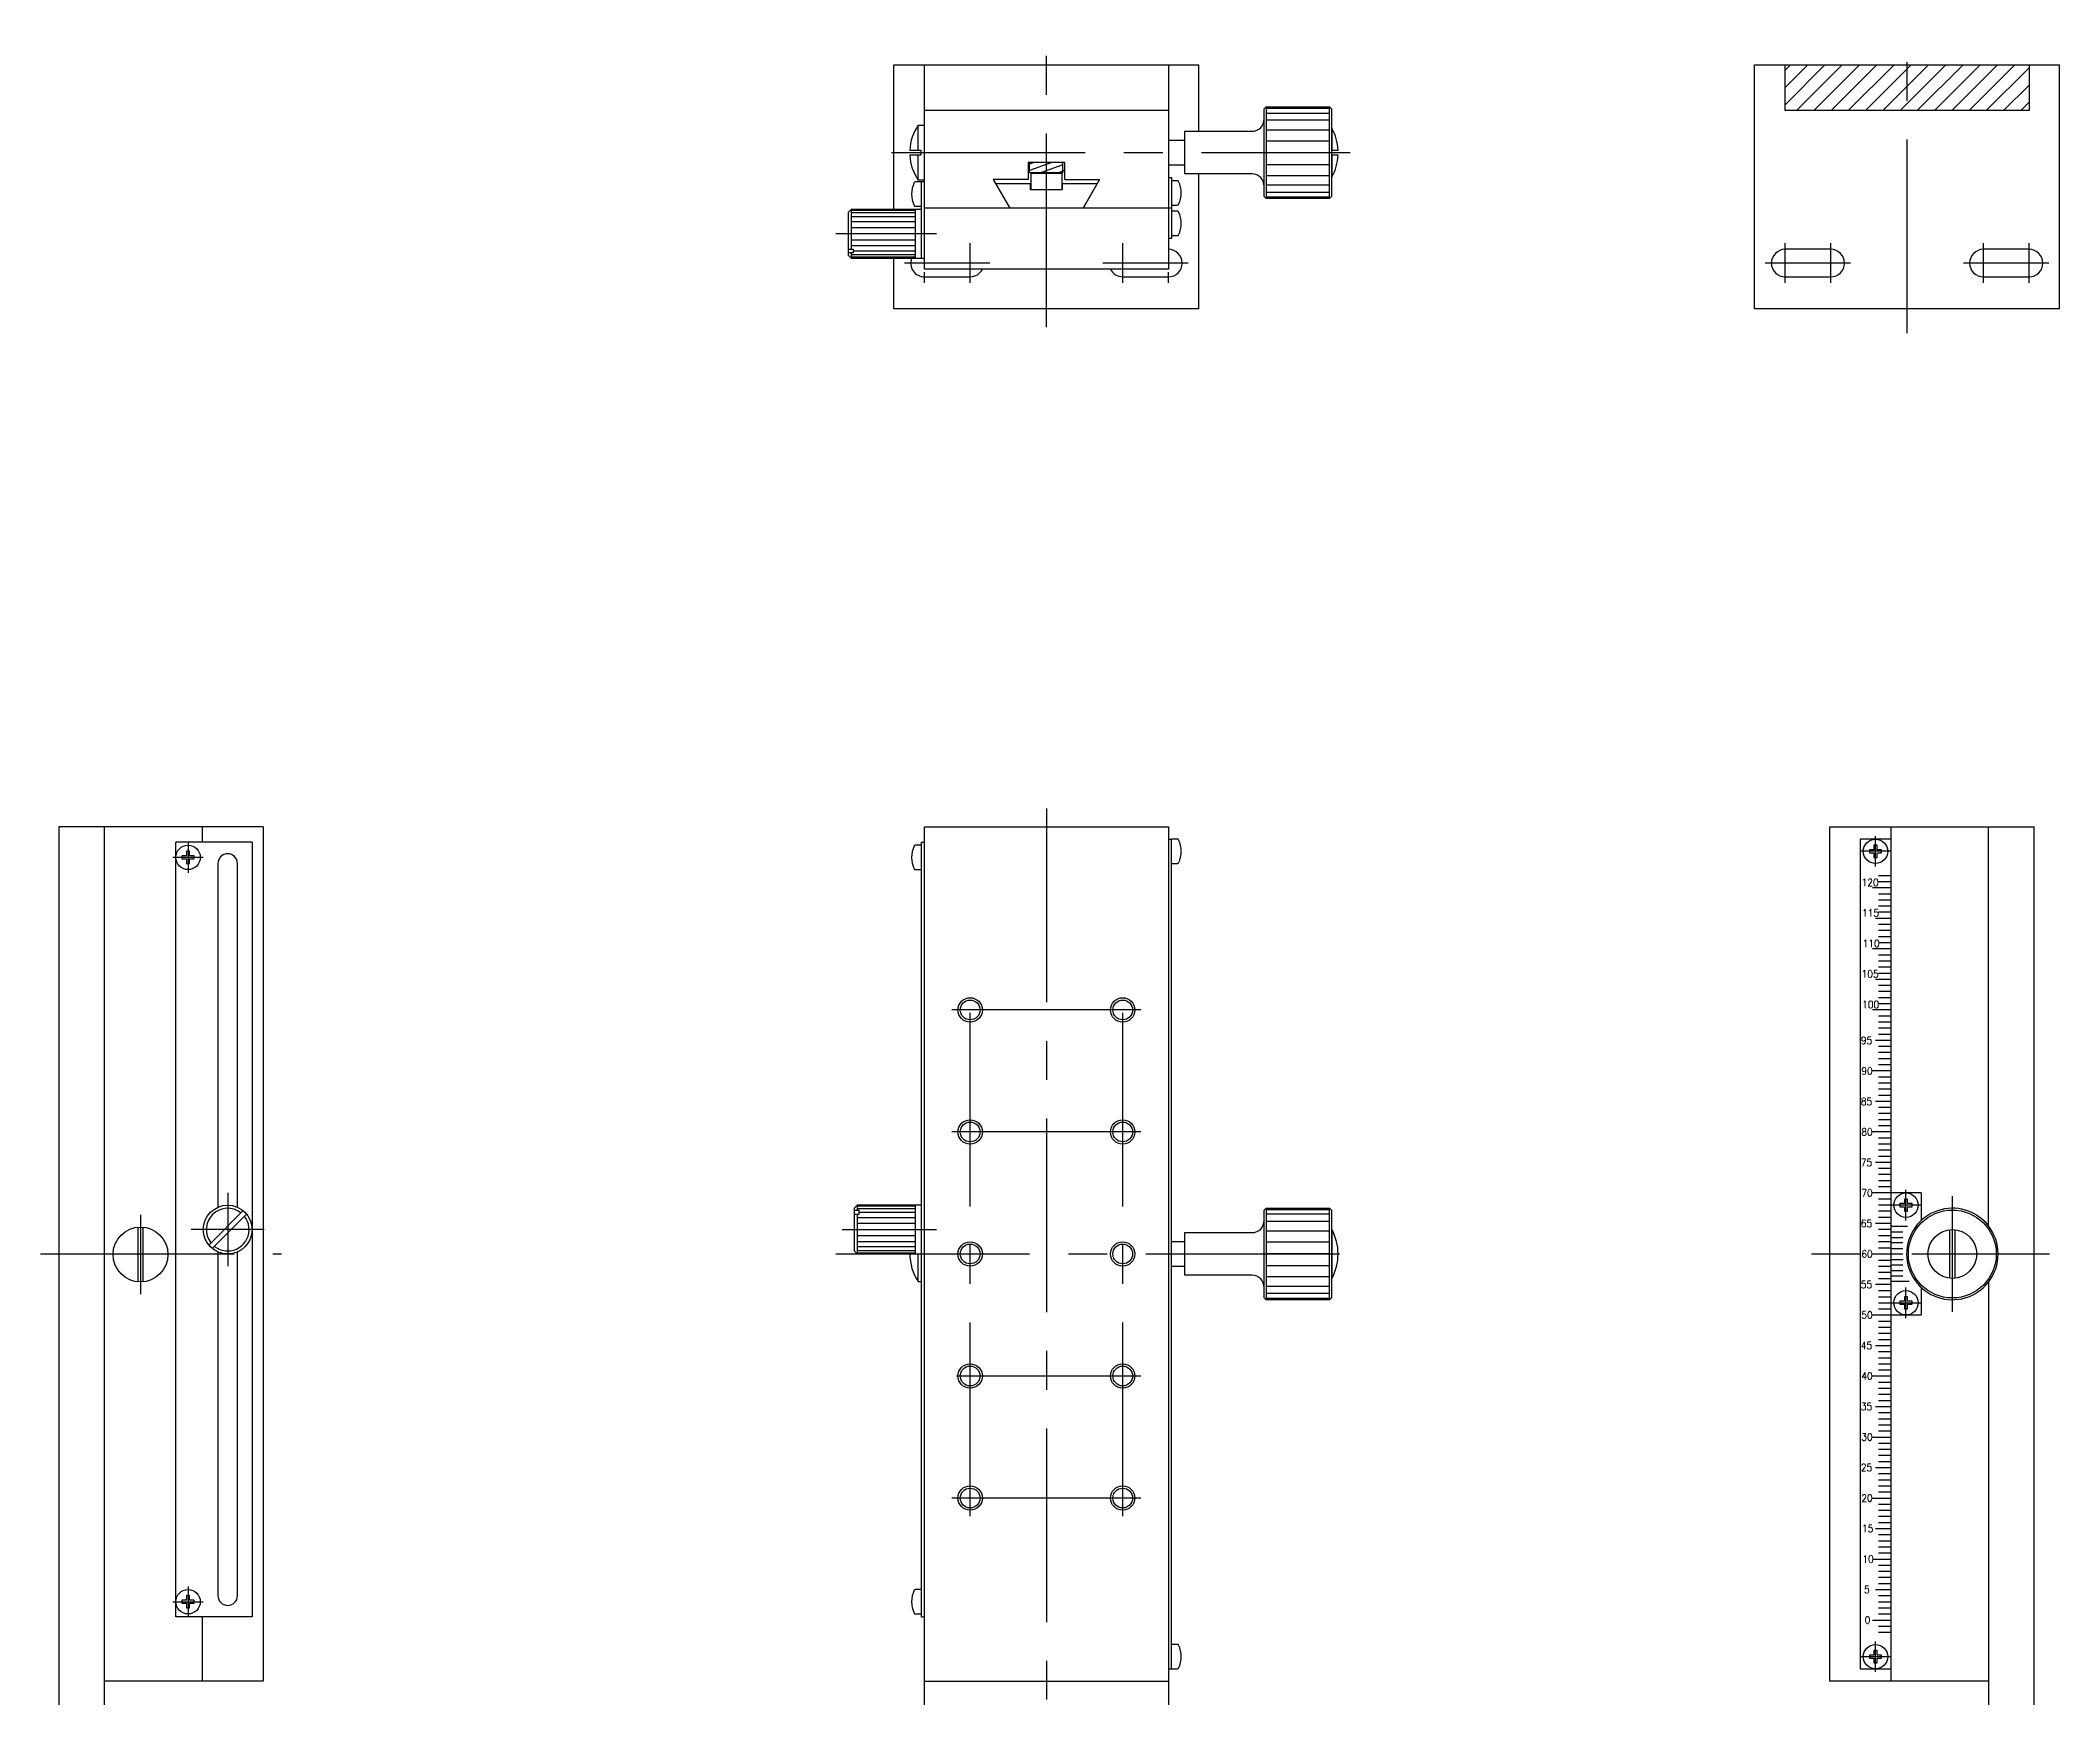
# Model space of a CAD drawing. Extents: x 512 to 852, y -35 to 376.
# Drawn here: x 520.8 to 851.7, y 104.4 to 376 of the extents above; entities that cross this region are included whole.
import ezdxf

# ---------------------------------------------------------------- set-up
doc = ezdxf.new("R2010")
doc.units = 0
doc.linetypes.add('CENTER', pattern=[50.8, 31.75, -6.35, 6.35, -6.35])
doc.layers.get('0').update_dxf_attribs({"linetype": 'CONTINUOUS'})
doc.layers.add('CENTER', color=1, linetype='CENTER')
doc.styles.add('CONVERTER_1', font='txt.shx', dxfattribs={"width": 0.9})

msp = doc.modelspace()

# ---------------------------------------------------------------- linework, layer by layer
at = {"color": 7, "linetype": 'CONTINUOUS'}
for p, q in [((660.67, 372.04), (710.67, 372.04)), ((660.67, 348.34), (660.67, 372.04)), ((665.67, 369.04), (665.67, 372.04)), ((705.67, 372.04), (705.67, 369.04)), ((710.67, 361.14), (710.67, 372.04)), ((801.73, 332.04), (801.73, 372.04)), ((801.73, 372.04), (806.73, 372.04)), ((806.73, 364.54), (806.73, 372.04)), ((806.73, 372.04), (846.73, 372.04)), ((846.73, 372.04), (846.73, 364.54)), ((846.73, 372.04), (851.73, 372.04)), ((851.73, 332.04), (851.73, 372.04)), ((665.67, 338.54), (665.67, 369.04)), ((705.67, 369.04), (705.67, 338.54)), ((705.67, 364.54), (665.67, 364.54)), ((721.67, 365.14), (721.37, 364.84)), ((721.37, 350.44), (721.37, 364.84)), ((721.67, 365.14), (732.07, 365.14)), ((732.37, 364.84), (732.07, 365.14)), ((732.37, 364.84), (732.37, 350.44)), ((846.73, 364.54), (806.73, 364.54)), ((664.66, 362.14), (665.67, 362.14)), ((664.66, 358.04), (664.66, 362.14)), ((708.37, 361.14), (719.37, 361.14)), ((708.37, 354.14), (708.37, 361.14)), ((732.37, 361.64), (732.47, 361.64)), ((732.47, 361.64), (732.47, 358.04)), ((663.28, 358.04), (665.07, 358.04)), ((665.07, 358.04), (665.07, 357.24)), ((708.37, 359.64), (705.67, 359.64)), ((732.37, 358.04), (733.46, 358.04)), ((665.07, 357.24), (663.28, 357.24)), ((664.66, 353.14), (664.66, 357.24)), ((682.67, 356.04), (682.67, 353.24)), ((688.67, 356.04), (682.67, 356.04)), ((682.87, 354.31), (682.87, 356.04)), ((688.37, 354.31), (682.87, 354.31)), ((683.17, 351.54), (683.17, 354.31)), ((688.17, 354.24), (683.17, 354.24)), ((688.17, 354.31), (688.17, 351.54)), ((688.37, 354.31), (688.37, 356.04)), ((688.67, 354.64), (688.37, 354.64)), ((688.67, 353.24), (688.67, 356.04)), ((705.67, 355.64), (708.37, 355.64)), ((719.37, 354.14), (708.37, 354.14)), ((710.67, 332.04), (710.67, 354.14)), ((733.46, 357.24), (732.37, 357.24)), ((732.47, 357.24), (732.47, 353.64)), ((665.17, 352.84), (664.18, 352.84)), ((665.67, 353.14), (664.66, 353.14)), ((665.67, 352.84), (664.67, 352.84)), ((665.17, 340.34), (665.17, 352.84)), ((676.96, 353.24), (679.67, 348.54)), ((682.67, 353.24), (676.96, 353.24)), ((683.07, 352.54), (677.36, 352.54)), ((677.36, 352.54), (679.67, 348.54)), ((683.07, 351.54), (683.07, 352.54)), ((688.27, 351.54), (683.07, 351.54)), ((688.27, 352.54), (688.27, 351.54)), ((693.98, 352.54), (688.27, 352.54)), ((688.67, 353.24), (694.38, 353.24)), ((694.38, 353.24), (691.67, 348.54)), ((691.67, 348.54), (693.98, 352.54)), ((705.67, 353.54), (706.17, 353.54)), ((706.17, 353.54), (706.17, 343.54)), ((707.16, 353.04), (706.17, 353.04)), ((732.47, 353.64), (732.37, 353.64)), ((653.17, 347.84), (653.67, 348.34)), ((653.17, 347.84), (653.17, 340.84)), ((665.17, 348.34), (653.67, 348.34)), ((664.18, 348.84), (665.17, 348.84)), ((706.17, 348.54), (665.67, 348.54)), ((706.17, 349.04), (707.16, 349.04)), ((707.16, 348.04), (706.17, 348.04)), ((721.37, 350.44), (721.67, 350.14)), ((732.07, 350.14), (721.67, 350.14)), ((732.37, 350.44), (732.07, 350.14)), ((653.17, 341.81), (653.97, 341.81)), ((653.97, 341.24), (653.17, 341.24)), ((653.97, 341.81), (653.97, 341.24)), ((706.17, 343.54), (705.67, 343.54)), ((706.17, 344.04), (707.16, 344.04)), ((814.23, 341.79), (806.73, 341.79)), ((846.73, 341.79), (839.23, 341.79)), ((653.67, 340.34), (653.17, 340.84)), ((653.67, 340.34), (665.67, 340.34)), ((660.67, 332.04), (660.67, 340.34)), ((705.67, 338.54), (665.67, 338.54)), ((665.67, 337.29), (673.17, 337.29)), ((698.17, 337.29), (705.67, 337.29)), ((806.73, 337.29), (814.23, 337.29)), ((839.23, 337.29), (846.73, 337.29)), ((710.67, 332.04), (660.67, 332.04)), ((851.73, 332.04), (801.73, 332.04)), ((557.29, 247.12), (523.79, 247.12)), ((523.79, 247.12), (523.79, 32.12)), ((531.29, 211.12), (531.29, 247.12)), ((547.29, 247.12), (547.29, 244.62)), ((557.29, 247.12), (557.29, 107.12)), ((665.67, 107.12), (665.67, 247.12)), ((665.67, 247.12), (705.67, 247.12)), ((665.67, 247.12), (705.67, 247.12)), ((665.67, 39.62), (665.67, 247.12)), ((705.67, 247.12), (705.67, 107.12)), ((705.67, 247.12), (705.67, 39.62)), ((705.67, 245.12), (706.17, 245.12)), ((707.16, 245.12), (706.17, 245.12)), ((706.17, 109.12), (706.17, 245.12)), ((814.05, 247.12), (827.53, 247.12)), ((814.05, 107.12), (814.05, 247.12)), ((819.05, 245.12), (819.05, 177.12)), ((819.05, 245.12), (819.05, 109.12)), ((824.05, 245.12), (819.05, 245.12)), ((824.05, 247.12), (824.05, 107.12)), ((827.53, 247.12), (847.55, 247.12)), ((840.05, 211.12), (840.05, 247.12)), ((847.55, 32.12), (847.55, 247.12)), ((542.99, 117.62), (542.99, 244.62)), ((555.49, 244.62), (542.99, 244.62)), ((555.49, 244.62), (555.49, 117.62)), ((665.17, 244.12), (664.18, 244.12)), ((665.17, 117.62), (665.17, 244.62)), ((665.17, 244.62), (665.67, 244.62)), ((549.89, 241.12), (549.89, 184.79)), ((553.09, 184.79), (553.09, 241.12)), ((664.18, 240.12), (665.17, 240.12)), ((706.17, 241.12), (707.16, 241.12)), ((531.29, 44.62), (531.29, 211.12)), ((840.05, 181.75), (840.05, 211.12)), ((829.05, 187.12), (824.05, 187.12)), ((829.05, 187.12), (829.05, 182.62)), ((548.39, 178.59), (554.02, 184.22)), ((554.58, 183.65), (548.96, 178.03)), ((654.17, 184.62), (654.67, 185.12)), ((654.17, 184.62), (654.17, 177.62)), ((654.97, 184.22), (654.17, 184.22)), ((654.17, 183.65), (654.97, 183.65)), ((665.17, 185.12), (654.67, 185.12)), ((654.97, 183.65), (654.97, 184.22)), ((721.67, 184.62), (721.37, 184.32)), ((721.37, 169.92), (721.37, 184.32)), ((721.67, 184.62), (732.07, 184.62)), ((732.07, 184.62), (732.37, 184.32)), ((732.37, 184.32), (732.37, 169.92)), ((536.79, 172.55), (536.79, 181.52)), ((537.59, 181.52), (537.59, 172.55)), ((708.37, 179.12), (706.17, 179.12)), ((708.37, 180.62), (719.37, 180.62)), ((708.37, 173.62), (708.37, 180.62)), ((732.37, 181.12), (732.47, 181.12)), ((732.47, 181.12), (732.47, 173.12)), ((833.75, 173.14), (833.75, 181.1)), ((834.55, 181.1), (834.55, 173.14)), ((549.89, 177.46), (549.89, 121.12)), ((553.09, 121.12), (553.09, 177.46)), ((654.67, 177.12), (654.17, 177.62)), ((654.67, 177.12), (665.17, 177.12)), ((664.67, 172.62), (664.67, 177.12)), ((664.67, 172.62), (665.17, 172.62)), ((706.17, 175.12), (708.37, 175.12)), ((719.37, 173.62), (708.37, 173.62)), ((732.47, 173.12), (732.37, 173.12)), ((840.05, 172.49), (840.05, 44.62)), ((721.67, 169.62), (721.37, 169.92)), ((732.07, 169.62), (721.67, 169.62)), ((732.07, 169.62), (732.37, 169.92)), ((829.05, 171.62), (829.05, 167.12)), ((824.05, 167.12), (829.05, 167.12)), ((665.17, 122.12), (664.18, 122.12)), ((552.49, 117.62), (542.99, 117.62)), ((555.49, 117.62), (543.99, 117.62)), ((547.29, 117.62), (547.29, 107.12)), ((664.18, 118.12), (665.17, 118.12)), ((665.17, 117.62), (665.67, 117.62)), ((707.16, 113.12), (706.17, 113.12)), ((557.29, 107.12), (531.29, 107.12)), ((665.67, 107.12), (705.67, 107.12)), ((665.67, 107.12), (705.67, 107.12)), ((705.67, 109.12), (706.17, 109.12)), ((706.17, 109.12), (707.16, 109.12)), ((840.05, 107.12), (814.05, 107.12)), ((819.05, 109.12), (824.05, 109.12))]:
    msp.add_line(p, q, dxfattribs=at)
at = {"color": 3, "linetype": 'CONTINUOUS'}
for p, q in [((806.73, 371.15), (807.62, 372.04)), ((806.73, 368.32), (810.45, 372.04)), ((806.73, 365.49), (813.27, 372.04)), ((808.6, 364.54), (816.1, 372.04)), ((811.43, 364.54), (818.93, 372.04)), ((814.26, 364.54), (821.76, 372.04)), ((817.09, 364.54), (824.59, 372.04)), ((819.92, 364.54), (827.42, 372.04)), ((822.74, 364.54), (830.24, 372.04)), ((825.57, 364.54), (833.07, 372.04)), ((828.4, 364.54), (835.9, 372.04)), ((831.23, 364.54), (838.73, 372.04)), ((834.06, 364.54), (841.56, 372.04)), ((836.89, 364.54), (844.39, 372.04)), ((839.71, 364.54), (846.73, 371.55)), ((842.54, 364.54), (846.73, 368.72)), ((721.67, 365.14), (721.67, 350.14)), ((732.07, 364.88), (721.67, 364.88)), ((721.67, 364.13), (732.07, 364.13)), ((732.07, 350.14), (732.07, 365.14)), ((845.37, 364.54), (846.73, 365.89)), ((732.07, 362.94), (721.67, 362.94)), ((721.67, 361.39), (732.07, 361.39)), ((721.67, 359.58), (732.07, 359.58)), ((721.67, 357.64), (732.07, 357.64)), ((686.53, 356.04), (682.87, 354.71)), ((683.61, 356.04), (682.87, 355.77)), ((688.37, 355.64), (684.72, 354.31)), ((688.37, 354.58), (687.64, 354.31)), ((721.67, 355.7), (732.07, 355.7)), ((721.67, 353.89), (732.07, 353.89)), ((721.67, 352.34), (732.07, 352.34)), ((721.67, 351.14), (732.07, 351.14)), ((653.67, 348.34), (653.67, 341.81)), ((653.67, 348.2), (664.18, 348.2)), ((653.67, 347.8), (664.18, 347.8)), ((664.17, 348.34), (664.17, 340.34)), ((721.67, 350.39), (732.07, 350.39)), ((653.67, 347.17), (664.18, 347.17)), ((653.67, 346.34), (664.18, 346.34)), ((653.67, 345.37), (664.18, 345.37)), ((664.18, 344.34), (653.67, 344.34)), ((664.18, 343.3), (653.67, 343.3)), ((664.18, 342.34), (653.67, 342.34)), ((664.18, 340.87), (653.67, 340.87)), ((664.18, 341.51), (653.97, 341.51)), ((664.18, 340.48), (653.67, 340.48)), ((543.99, 242.37), (543.99, 241.87)), ((544.74, 242.37), (543.99, 242.37)), ((543.99, 241.87), (544.74, 241.87)), ((544.74, 243.12), (544.74, 242.37)), ((545.24, 243.12), (544.74, 243.12)), ((544.74, 241.87), (544.74, 241.12)), ((545.24, 242.37), (545.24, 243.12)), ((545.99, 242.37), (545.24, 242.37)), ((545.24, 241.87), (545.99, 241.87)), ((545.24, 241.12), (545.24, 241.87)), ((545.99, 241.87), (545.99, 242.37)), ((820.55, 243.37), (820.55, 242.87)), ((821.3, 243.37), (820.55, 243.37)), ((820.55, 242.87), (821.3, 242.87)), ((821.3, 244.12), (821.3, 243.37)), ((821.8, 244.12), (821.3, 244.12)), ((821.3, 242.87), (821.3, 242.12)), ((821.3, 242.12), (821.8, 242.12)), ((821.8, 243.37), (821.8, 244.12)), ((822.55, 243.37), (821.8, 243.37)), ((821.8, 242.87), (822.55, 242.87)), ((821.8, 242.12), (821.8, 242.87)), ((822.55, 242.87), (822.55, 243.37)), ((544.74, 241.12), (545.24, 241.12)), ((824.05, 239.12), (822.05, 239.12)), ((824.05, 237.12), (821.05, 237.12)), ((824.05, 238.12), (822.05, 238.12)), ((824.05, 236.12), (822.05, 236.12)), ((824.05, 235.12), (822.05, 235.12)), ((824.05, 232.12), (821.55, 232.12)), ((824.05, 234.12), (822.05, 234.12)), ((824.05, 233.12), (822.05, 233.12)), ((824.05, 231.12), (822.05, 231.12)), ((824.05, 230.12), (822.05, 230.12)), ((824.05, 229.12), (822.05, 229.12)), ((824.05, 227.12), (821.05, 227.12)), ((824.05, 228.12), (822.05, 228.12)), ((824.05, 226.12), (822.05, 226.12)), ((824.05, 225.12), (822.05, 225.12)), ((824.05, 222.12), (821.55, 222.12)), ((824.05, 224.12), (822.05, 224.12)), ((824.05, 223.12), (822.05, 223.12)), ((824.05, 221.12), (822.05, 221.12)), ((824.05, 220.12), (822.05, 220.12)), ((824.05, 219.12), (822.05, 219.12)), ((824.05, 217.12), (821.05, 217.12)), ((824.05, 218.12), (822.05, 218.12)), ((824.05, 216.12), (822.05, 216.12)), ((824.05, 215.12), (822.05, 215.12)), ((824.05, 212.12), (821.55, 212.12)), ((824.05, 214.12), (822.05, 214.12)), ((824.05, 213.12), (822.05, 213.12)), ((824.05, 211.12), (822.05, 211.12)), ((824.05, 210.12), (822.05, 210.12)), ((824.05, 209.12), (822.05, 209.12)), ((824.05, 207.12), (821.05, 207.12)), ((824.05, 208.12), (822.05, 208.12)), ((824.05, 206.12), (822.05, 206.12)), ((824.05, 202.12), (821.55, 202.12)), ((824.05, 205.12), (822.05, 205.12)), ((824.05, 204.12), (822.05, 204.12)), ((824.05, 203.12), (822.05, 203.12)), ((824.05, 201.12), (822.05, 201.12)), ((824.05, 200.12), (822.05, 200.12)), ((824.05, 199.12), (822.05, 199.12)), ((824.05, 197.12), (821.05, 197.12)), ((824.05, 198.12), (822.05, 198.12)), ((824.05, 196.12), (822.05, 196.12)), ((824.05, 192.12), (821.55, 192.12)), ((824.05, 195.12), (822.05, 195.12)), ((824.05, 194.12), (822.05, 194.12)), ((824.05, 193.12), (822.05, 193.12)), ((824.05, 191.12), (822.05, 191.12)), ((824.05, 190.12), (822.05, 190.12)), ((824.05, 189.12), (822.05, 189.12)), ((824.05, 187.12), (821.05, 187.12)), ((824.05, 188.12), (822.05, 188.12)), ((824.05, 186.12), (822.05, 186.12)), ((825.55, 185.37), (825.55, 184.87)), ((826.3, 185.37), (825.55, 185.37)), ((826.3, 186.12), (826.3, 185.37)), ((826.8, 186.12), (826.3, 186.12)), ((826.8, 185.37), (826.8, 186.12)), ((827.55, 185.37), (826.8, 185.37)), ((827.55, 184.87), (827.55, 185.37)), ((654.67, 185.12), (654.67, 184.22)), ((654.67, 184.99), (664.17, 184.99)), ((654.67, 184.59), (664.17, 184.59)), ((654.67, 183.65), (654.67, 177.12)), ((654.67, 183.12), (664.17, 183.12)), ((654.67, 182.16), (664.17, 182.16)), ((654.97, 183.95), (664.17, 183.95)), ((664.17, 185.12), (664.17, 177.12)), ((721.67, 184.62), (721.67, 169.62)), ((732.07, 184.37), (721.67, 184.37)), ((732.07, 183.62), (721.67, 183.62)), ((732.07, 182.43), (721.67, 182.43)), ((732.07, 169.62), (732.07, 184.62)), ((824.05, 182.12), (821.55, 182.12)), ((824.05, 185.12), (822.05, 185.12)), ((824.05, 184.12), (822.05, 184.12)), ((824.05, 183.12), (822.05, 183.12)), ((825.55, 184.87), (826.3, 184.87)), ((826.3, 184.87), (826.3, 184.12)), ((826.3, 184.12), (826.8, 184.12)), ((826.8, 184.87), (827.55, 184.87)), ((826.8, 184.12), (826.8, 184.87)), ((654.67, 181.12), (664.17, 181.12)), ((664.17, 180.09), (654.67, 180.09)), ((664.17, 179.12), (654.67, 179.12)), ((732.07, 180.87), (721.67, 180.87)), ((732.07, 179.06), (721.67, 179.06)), ((824.05, 181.12), (822.05, 181.12)), ((824.05, 180.12), (822.05, 180.12)), ((824.05, 179.12), (822.05, 179.12)), ((826.81, 181.62), (824.05, 181.62)), ((826.05, 180.72), (824.05, 180.72)), ((824.05, 179.82), (826.05, 179.82)), ((826.05, 178.92), (824.05, 178.92)), ((664.17, 178.29), (654.67, 178.29)), ((664.17, 177.66), (654.67, 177.66)), ((664.17, 177.26), (654.67, 177.26)), ((732.07, 177.12), (721.67, 177.12)), ((821.05, 177.12), (826.05, 177.12)), ((822.05, 178.12), (824.05, 178.12)), ((822.05, 176.12), (824.05, 176.12)), ((824.05, 178.02), (826.05, 178.02)), ((824.05, 176.22), (826.07, 176.22)), ((732.07, 175.18), (721.67, 175.18)), ((732.07, 173.37), (721.67, 173.37)), ((824.05, 172.12), (821.55, 172.12)), ((822.05, 175.12), (824.05, 175.12)), ((822.05, 174.12), (824.05, 174.12)), ((822.05, 173.12), (824.05, 173.12)), ((824.05, 175.32), (826.05, 175.32)), ((824.05, 174.42), (826.05, 174.42)), ((824.05, 173.52), (826.05, 173.52)), ((827.05, 172.62), (824.05, 172.62)), ((721.67, 171.82), (732.07, 171.82)), ((732.07, 170.63), (721.67, 170.63)), ((721.67, 169.88), (732.07, 169.88)), ((822.05, 171.12), (824.05, 171.12)), ((822.05, 170.12), (824.05, 170.12)), ((822.05, 169.12), (824.05, 169.12)), ((826.3, 169.37), (825.55, 169.37)), ((825.55, 169.37), (825.55, 168.87)), ((825.55, 168.87), (826.3, 168.87)), ((826.8, 170.12), (826.3, 170.12)), ((826.3, 170.12), (826.3, 169.37)), ((826.3, 168.87), (826.3, 168.12)), ((826.8, 169.37), (826.8, 170.12)), ((827.55, 169.37), (826.8, 169.37)), ((826.8, 168.12), (826.8, 168.87)), ((826.8, 168.87), (827.55, 168.87)), ((827.55, 168.87), (827.55, 169.37)), ((821.05, 167.12), (824.05, 167.12)), ((822.05, 168.12), (824.05, 168.12)), ((822.05, 166.12), (824.05, 166.12)), ((826.3, 168.12), (826.8, 168.12)), ((822.05, 165.12), (824.05, 165.12)), ((822.05, 164.12), (824.05, 164.12)), ((822.05, 163.12), (824.05, 163.12)), ((821.55, 162.12), (824.05, 162.12)), ((822.05, 161.12), (824.05, 161.12)), ((822.05, 160.12), (824.05, 160.12)), ((822.05, 159.12), (824.05, 159.12)), ((821.05, 157.12), (824.05, 157.12)), ((822.05, 158.12), (824.05, 158.12)), ((822.05, 156.12), (824.05, 156.12)), ((822.05, 155.12), (824.05, 155.12)), ((822.05, 154.12), (824.05, 154.12)), ((822.05, 153.12), (824.05, 153.12)), ((821.55, 152.12), (824.05, 152.12)), ((822.05, 151.12), (824.05, 151.12)), ((822.05, 150.12), (824.05, 150.12)), ((822.05, 149.12), (824.05, 149.12)), ((821.05, 147.12), (824.05, 147.12)), ((822.05, 148.12), (824.05, 148.12)), ((822.05, 146.12), (824.05, 146.12)), ((822.05, 145.12), (824.05, 145.12)), ((822.05, 144.12), (824.05, 144.12)), ((822.05, 143.12), (824.05, 143.12)), ((821.55, 142.12), (824.05, 142.12)), ((822.05, 141.12), (824.05, 141.12)), ((822.05, 140.12), (824.05, 140.12)), ((822.05, 139.12), (824.05, 139.12)), ((821.05, 137.12), (824.05, 137.12)), ((822.05, 138.12), (824.05, 138.12)), ((822.05, 136.12), (824.05, 136.12)), ((822.05, 135.12), (824.05, 135.12)), ((822.05, 134.12), (824.05, 134.12)), ((822.05, 133.12), (824.05, 133.12)), ((821.55, 132.12), (824.05, 132.12)), ((822.05, 131.12), (824.05, 131.12)), ((822.05, 130.12), (824.05, 130.12)), ((822.05, 129.12), (824.05, 129.12)), ((821.05, 127.12), (824.05, 127.12)), ((822.05, 128.12), (824.05, 128.12)), ((822.05, 126.12), (824.05, 126.12)), ((822.05, 125.12), (824.05, 125.12)), ((822.05, 124.12), (824.05, 124.12)), ((822.05, 123.12), (824.05, 123.12)), ((543.99, 120.37), (543.99, 119.87)), ((544.74, 120.37), (543.99, 120.37)), ((543.99, 119.87), (544.74, 119.87)), ((545.24, 121.12), (544.74, 121.12)), ((544.74, 121.12), (544.74, 120.37)), ((544.74, 119.87), (544.74, 119.12)), ((545.24, 120.37), (545.24, 121.12)), ((545.99, 120.37), (545.24, 120.37)), ((545.24, 119.87), (545.99, 119.87)), ((545.24, 119.12), (545.24, 119.87)), ((545.99, 119.87), (545.99, 120.37)), ((821.55, 122.12), (824.05, 122.12)), ((822.05, 121.12), (824.05, 121.12)), ((822.05, 120.12), (824.05, 120.12)), ((544.74, 119.12), (545.24, 119.12)), ((821.05, 117.12), (824.05, 117.12)), ((822.05, 119.12), (824.05, 119.12)), ((822.05, 118.12), (824.05, 118.12)), ((822.05, 116.12), (824.05, 116.12)), ((822.05, 115.12), (824.05, 115.12)), ((821.3, 111.37), (820.55, 111.37)), ((820.55, 111.37), (820.55, 110.87)), ((820.55, 110.87), (821.3, 110.87)), ((821.8, 112.12), (821.3, 112.12)), ((821.3, 112.12), (821.3, 111.37)), ((821.3, 110.87), (821.3, 110.12)), ((821.3, 110.12), (821.8, 110.12)), ((821.8, 111.37), (821.8, 112.12)), ((822.55, 111.37), (821.8, 111.37)), ((821.8, 110.12), (821.8, 110.87)), ((821.8, 110.87), (822.55, 110.87)), ((822.55, 110.87), (822.55, 111.37))]:
    msp.add_line(p, q, dxfattribs=at)
at = {"color": 2, "linetype": 'CONTINUOUS'}
for p, q in [((653.67, 341.24), (653.67, 340.34)), ((819.05, 177.12), (819.05, 114.12))]:
    msp.add_line(p, q, dxfattribs=at)
at = {"color": 7, "linetype": 'CONTINUOUS'}
for centre, radius in [((821.55, 243.12), 2), ((544.99, 242.12), 2), ((673.17, 217.12), 1.62), ((698.17, 217.12), 1.62), ((673.17, 197.12), 1.62), ((698.17, 197.12), 1.62), ((826.55, 185.12), 2), ((551.49, 181.12), 4), ((537.19, 177.04), 4.5), ((673.17, 177.12), 1.62), ((698.17, 177.12), 1.62), ((826.55, 169.12), 2), ((673.17, 157.12), 1.62), ((698.17, 157.12), 1.62), ((673.17, 137.12), 1.62), ((698.17, 137.12), 1.62), ((544.99, 120.12), 2), ((821.55, 111.12), 2)]:
    msp.add_circle(centre, radius, dxfattribs=at)
at = {"color": 3, "linetype": 'CONTINUOUS'}
for centre, radius in [((673.17, 217.12), 2), ((698.17, 217.12), 2), ((673.17, 197.12), 2), ((698.17, 197.12), 2), ((834.15, 177.12), 7.2), ((673.17, 177.12), 2), ((698.17, 177.12), 2), ((834.15, 177.12), 4), ((673.17, 157.12), 2), ((698.17, 157.12), 2), ((673.17, 137.12), 2), ((698.17, 137.12), 2)]:
    msp.add_circle(centre, radius, dxfattribs=at)
at = {"color": 7, "linetype": 'CONTINUOUS'}
for centre, radius, start, end in [((671.27, 357.64), 8, 145.7711, 177.134), ((719.37, 363.14), 2, 270, 0), ((724.97, 357.64), 8.5, 2.6973, 28.0725), ((671.27, 357.64), 8, 182.866, 214.2289), ((719.37, 352.14), 2, 0, 90), ((724.97, 357.64), 8.5, 331.9275, 357.3027), ((667.92, 350.84), 4.35, 154.3284, 205.6716), ((664.18, 352.64), 0.2, 90, 154.3284), ((707.16, 352.84), 0.2, 25.6716, 90), ((703.41, 351.04), 4.35, 334.3284, 25.6716), ((664.18, 349.04), 0.2, 205.6716, 270), ((707.16, 349.24), 0.2, 270, 334.3284), ((707.16, 347.84), 0.2, 25.6716, 90), ((703.41, 346.04), 4.35, 334.3284, 25.6716), ((705.67, 339.54), 2.25, 270, 90), ((707.16, 344.24), 0.2, 270, 334.3284), ((806.73, 339.54), 2.25, 90, 270), ((814.23, 339.54), 2.25, 270, 90), ((839.23, 339.54), 2.25, 90, 270), ((846.73, 339.54), 2.25, 270, 90), ((665.67, 339.54), 2.25, 159.1725, 270), ((673.17, 339.54), 2.25, 270, 333.6122), ((698.17, 339.54), 2.25, 206.3878, 270), ((707.16, 244.92), 0.2, 25.6716, 90), ((703.41, 243.12), 4.35, 334.3284, 25.6716), ((551.49, 241.12), 1.6, 0, 180), ((667.92, 242.12), 4.35, 154.3284, 205.6716), ((664.18, 243.92), 0.2, 90, 154.3284), ((664.18, 240.32), 0.2, 205.6716, 270), ((707.16, 241.32), 0.2, 270, 334.3284), ((551.49, 181.12), 3.5, 51.5624, 218.4376), ((551.49, 181.12), 3.5, 270, 38.4376), ((719.37, 182.62), 2, 270, 0), ((834.15, 177.12), 7.5, 38.1249, 321.8751), ((724.97, 177.12), 8.5, 0, 28.0725), ((834.15, 177.12), 7.5, 321.8751, 38.1249), ((551.49, 181.12), 3.5, 231.5624, 270), ((671.28, 177.12), 8, 180, 214.2289), ((724.97, 177.12), 8.5, 331.9275, 0), ((719.37, 171.62), 2, 0, 90), ((551.49, 121.12), 1.6, 180, 0), ((667.92, 120.12), 4.35, 154.3284, 205.6716), ((664.18, 121.92), 0.2, 90, 154.3284), ((664.18, 118.32), 0.2, 205.6716, 270), ((707.16, 112.92), 0.2, 25.6716, 90), ((703.41, 111.12), 4.35, 334.3284, 25.6716), ((707.16, 109.32), 0.2, 270, 334.3284)]:
    msp.add_arc(centre, radius, start, end, dxfattribs=at)
at = {"layer": 'CENTER', "color": 1, "linetype": 'CENTER'}
for p, q in [((685.67, 329.04), (685.67, 375.04)), ((826.73, 328.04), (826.73, 376.04)), ((660.28, 357.64), (735.47, 357.64)), ((667.67, 344.34), (651.17, 344.34)), ((673.17, 336.29), (673.17, 342.79)), ((698.17, 336.29), (698.17, 342.79)), ((806.73, 336.29), (806.73, 342.79)), ((814.23, 336.29), (814.23, 342.79)), ((839.23, 336.29), (839.23, 342.79)), ((846.73, 336.29), (846.73, 342.79)), ((676.42, 339.54), (662.42, 339.54)), ((665.67, 336.29), (665.67, 338.04)), ((708.92, 339.54), (694.92, 339.54)), ((705.67, 336.29), (705.67, 338.04)), ((817.48, 339.54), (803.48, 339.54)), ((849.98, 339.54), (835.98, 339.54)), ((685.67, 250.12), (685.67, 26.8)), ((821.55, 240.62), (821.55, 245.62)), ((547.49, 242.12), (542.49, 242.12)), ((547.49, 242.12), (542.49, 242.12)), ((544.99, 244.62), (544.99, 239.62)), ((544.99, 244.62), (544.99, 239.62)), ((824.05, 243.12), (819.05, 243.12)), ((673.17, 134.12), (673.17, 220.12)), ((698.17, 134.12), (698.17, 220.12)), ((701.17, 217.12), (670.17, 217.12)), ((701.17, 197.12), (670.17, 197.12)), ((551.49, 187.12), (551.49, 175.12)), ((826.55, 182.62), (826.55, 187.62)), ((834.15, 167.62), (834.15, 186.62)), ((537.19, 183.54), (537.19, 170.54)), ((829.05, 185.12), (824.05, 185.12)), ((557.49, 181.12), (545.49, 181.12)), ((652.17, 181.12), (667.67, 181.12)), ((520.79, 177.12), (560.29, 177.12)), ((651.17, 177.12), (736.47, 177.12)), ((811.05, 177.12), (819.05, 177.12)), ((827.53, 177.12), (850.05, 177.12)), ((824.05, 169.12), (829.05, 169.12)), ((826.55, 166.62), (826.55, 171.62)), ((670.92, 157.12), (701.17, 157.12)), ((701.17, 137.12), (670.17, 137.12)), ((544.99, 122.62), (544.99, 117.62)), ((544.99, 122.62), (544.99, 117.62)), ((542.49, 120.12), (547.49, 120.12)), ((542.49, 120.12), (547.49, 120.12)), ((821.55, 108.62), (821.55, 113.62)), ((819.05, 111.12), (824.05, 111.12))]:
    msp.add_line(p, q, dxfattribs=at)

# ---------------------------------------------------------------- texts
at = {"color": 3, "style": 'CONVERTER_1', "width": 0.9}
for s, p in [('120', (819.28, 237.42)), ('115', (819.37, 232.42)), ('110', (819.46, 227.42)), ('105', (819.28, 222.42)), ('100', (819.37, 217.42)), ('95', (819.15, 211.52)), ('90', (819.24, 206.52)), ('85', (819.15, 201.52)), ('80', (819.24, 196.52)), ('75', (819.15, 191.52)), ('70', (819.24, 186.52)), ('65', (819.15, 181.52)), ('60', (819.24, 176.52)), ('55', (819.15, 171.52)), ('50', (819.24, 166.52)), ('45', (819.15, 161.52)), ('40', (819.24, 156.52)), ('35', (819.15, 151.52)), ('30', (819.24, 146.52)), ('25', (819.15, 141.52)), ('20', (819.24, 136.52)), ('15', (819.33, 131.52)), ('10', (819.42, 126.52)), ('5', (819.69, 121.52))]:
    msp.add_text(s, height=1.2, dxfattribs=at).set_placement(p)
at = {"color": 2, "style": 'CONVERTER_1', "width": 0.9}
msp.add_text('0', height=1.2, dxfattribs=at).set_placement((819.78, 116.52))

doc.saveas('drawing.dxf')
